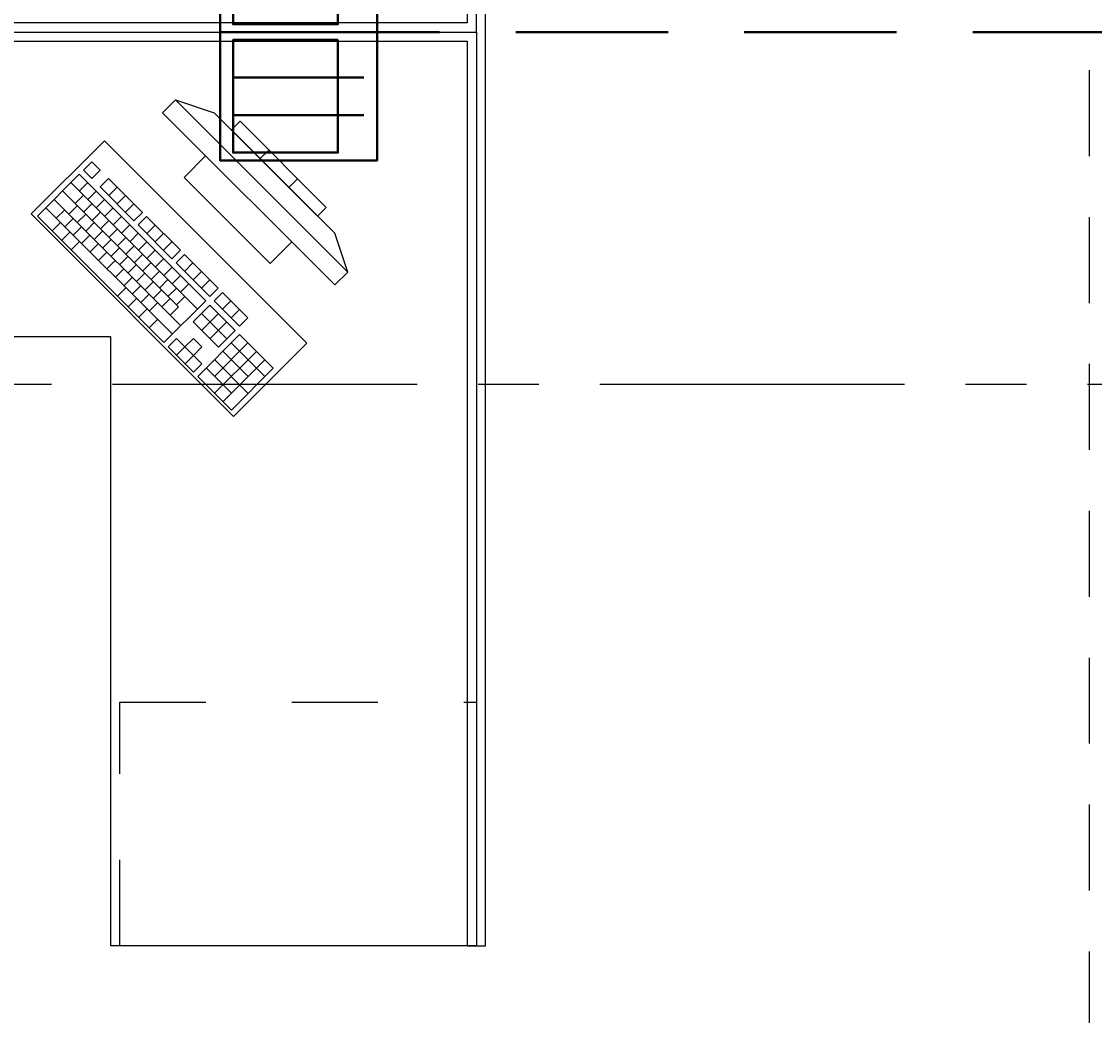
# Model space of a CAD drawing. Header units: inches. Extents: x -19 to 5698, y -728 to 92.
# Drawn here: x 206.317 to 208.078, y 33.37 to 35.002 of the extents above; entities that cross this region are included whole.
import ezdxf

# ---------------------------------------------------------------- set-up
doc = ezdxf.new("R2010")
doc.units = ezdxf.units.IN
doc.header["$MEASUREMENT"] = 0
for name, pattern in [('HIDDEN', [0.375, 0.25, -0.125]), ('Hidden Line', [0.195611, 0.141111, -0.0545]), ('Punto & Raya', [0.65, 0.5, -0.075, 0, -0.075]), ('Rayas', [0.282222, 0.141111, -0.141111]), ('RAYITAS', [0.375, 0.25, -0.125])]:
    doc.linetypes.add(name, pattern=pattern)
doc.layers.get('0').update_dxf_attribs({"color": 61})
for name, color, linetype, lineweight in [('00 conduct tomacorr', 120, 'HIDDEN', 30), ('T-TECHO-E', 150, 'Continuous', 20), ('TOMACORRIENTE', 22, 'RAYITAS', 9)]:
    doc.layers.add(name, color=color, linetype=linetype, lineweight=lineweight)
for name, color, linetype in [('08 _ STR _ EXT _ 09 Vigas', 251, 'Continuous'), ('Interior - Mobiliario', 7, 'Continuous'), ('Marcador - Secciones', 7, 'Continuous')]:
    doc.layers.add(name, color=color, linetype=linetype)

# ---------------------------------------------------------------- blocks, each defined once
blk = doc.blocks.new('CAJA POP UP 6 MODULOS')
at = {"layer": '00 conduct tomacorr', "linetype": 'Continuous'}
for p, q in [((-0.095, -0.165), (-0.095, -0.0151)), ((-0.052, -0.165), (-0.052, -0.0151)), ((0.052, -0.165), (0.052, -0.0151)), ((0.095, -0.165), (0.095, -0.0151)), ((0, -0.165), (0, -0.18))]:
    blk.add_line(p, q, dxfattribs=at)
for points in [[(-0.147, 0), (0.147, 0), (0.147, -0.18), (-0.147, -0.18)], [(0, 0), (0.147, 0), (0.147, -0.18), (0, -0.18)]]:
    blk.add_lwpolyline(points, close=True, dxfattribs=at)
for points in [[(-0.138, -0.045), (-0.009, -0.045), (-0.009, -0.165), (-0.138, -0.165), (-0.138, -0.045)], [(0.009, -0.045), (0.138, -0.045), (0.138, -0.165), (0.009, -0.165), (0.009, -0.045)]]:
    blk.add_lwpolyline(points, dxfattribs=at)
at = {"color": 1, "insert": (-0.1807, -0.168), "char_height": 0.05, "attachment_point": 1, "rotation": 180}
blk.add_mtext_dynamic_manual_height_columns('{\\fVerdana|b0|i0|c0|p34;2T}', width=0.000481, gutter_width=0.1561, heights=[0], dxfattribs=at)
blk = doc.blocks.new('a')
at = {"layer": 'TOMACORRIENTE', "ltscale": 0.05}
h = blk.add_hatch(color=4, dxfattribs=at)
edge = h.paths.add_edge_path()
edge.add_arc((0, 0.0752), 0.0211, 0, 360)
at = {"layer": 'TOMACORRIENTE', "color": 4}
for p, q in [((-0.1455, 0.0963), (-0.0515, 0.0963)), ((-0.0985, 0.0963), (-0.0985, -0.0966)), ((0, 0.0963), (0, -0.0963)), ((0.0623, -0.0963), (0.0623, 0.0963))]:
    blk.add_line(p, q, dxfattribs=at)
blk.add_circle((0, 0.0752), 0.0211, dxfattribs=at)
blk = doc.blocks.new('CABLE 3FACE')
at = {"layer": 'T-TECHO-E', "rotation": 59.94170052614085}
blk.add_blockref('a', (0, 0), dxfattribs=at)

msp = doc.modelspace()

# ---------------------------------------------------------------- linework, layer by layer
at = {"layer": '00 conduct tomacorr'}
msp.add_line((206.7537, 34.9847), (230.7078, 34.9847), dxfattribs=at)
msp.add_arc((213.3792, 41.6528), 13.3201, 208.09815, 239.01187, dxfattribs=at)
at = {"layer": '08 _ STR _ EXT _ 09 Vigas', "color": 251, "linetype": 'Hidden Line', "lineweight": 13, "true_color": 0x636466}
msp.add_line((208.07, 30.2), (208.07, 39.4), dxfattribs=at)
at = {"layer": 'Interior - Mobiliario', "color": 175, "linetype": 'Continuous', "lineweight": 13}
for p, q in [((207.0491, 36.4847), (207.0491, 34.9997)), ((207.0791, 34.9997), (207.0791, 36.4847)), ((207.0491, 34.9997), (205.7641, 34.9997)), ((207.0791, 34.9697), (207.0791, 34.9997)), ((205.7641, 34.9697), (207.0491, 34.9697)), ((207.0491, 34.9697), (207.0491, 33.4847)), ((207.0791, 33.4847), (207.0791, 34.9697)), ((206.5702, 34.8736), (206.5489, 34.8524)), ((206.853, 34.5908), (206.5702, 34.8736)), ((206.5702, 34.8736), (206.6338, 34.8524)), ((206.5489, 34.8524), (206.8318, 34.5696)), ((206.6338, 34.8524), (206.8318, 34.6544)), ((206.6762, 34.8383), (206.6621, 34.8241)), ((206.8176, 34.6968), (206.6762, 34.8383)), ((206.6621, 34.8241), (206.8035, 34.6827)), ((206.6197, 34.7817), (206.5843, 34.7463)), ((206.7611, 34.6403), (206.6197, 34.7817)), ((206.7092, 34.777), (206.7234, 34.7911)), ((206.4328, 34.7719), (206.419, 34.7582)), ((206.4466, 34.758), (206.4328, 34.7719)), ((206.4122, 34.7513), (206.3436, 34.6827)), ((206.6199, 34.5436), (206.4122, 34.7513)), ((206.419, 34.7582), (206.4329, 34.7443)), ((206.4329, 34.7443), (206.4466, 34.758)), ((206.5843, 34.7463), (206.7257, 34.6049)), ((206.3985, 34.7376), (206.6062, 34.5299)), ((206.4123, 34.7238), (206.426, 34.7375)), ((206.4605, 34.7442), (206.4467, 34.7305)), ((206.4467, 34.7305), (206.5021, 34.6751)), ((206.5158, 34.6888), (206.4605, 34.7442)), ((206.4606, 34.7166), (206.4743, 34.7303)), ((206.7564, 34.7298), (206.7705, 34.744)), ((206.3711, 34.7102), (206.5788, 34.5025)), ((206.3848, 34.7239), (206.5752, 34.5335)), ((206.4055, 34.7031), (206.4193, 34.7168)), ((206.4262, 34.7099), (206.4399, 34.7236)), ((206.4744, 34.7028), (206.4882, 34.7165)), ((206.3573, 34.6965), (206.5651, 34.4887)), ((206.3746, 34.6792), (206.3884, 34.6929)), ((206.3953, 34.6859), (206.409, 34.6997)), ((206.4194, 34.6893), (206.4331, 34.703)), ((206.44, 34.6961), (206.4537, 34.7098)), ((206.4539, 34.6822), (206.4676, 34.6959)), ((206.4883, 34.6889), (206.502, 34.7026)), ((206.8035, 34.6827), (206.8176, 34.6968)), ((206.3436, 34.6827), (206.5513, 34.475)), ((206.3885, 34.6653), (206.4022, 34.679)), ((206.4091, 34.6721), (206.4228, 34.6858)), ((206.4332, 34.6754), (206.4469, 34.6891)), ((206.4471, 34.6616), (206.4608, 34.6753)), ((206.4677, 34.6684), (206.4814, 34.6821)), ((206.5021, 34.6751), (206.5158, 34.6888)), ((206.5228, 34.6819), (206.5091, 34.6682)), ((206.5782, 34.6265), (206.5228, 34.6819)), ((206.3679, 34.6585), (206.3816, 34.6722)), ((206.4023, 34.6515), (206.4161, 34.6652)), ((206.423, 34.6582), (206.4367, 34.672)), ((206.4368, 34.6444), (206.4505, 34.6581)), ((206.4609, 34.6477), (206.4746, 34.6614)), ((206.4816, 34.6545), (206.4953, 34.6682)), ((206.5091, 34.6682), (206.5644, 34.6128)), ((206.5229, 34.6543), (206.5366, 34.668)), ((206.3834, 34.6429), (206.3971, 34.6566)), ((206.399, 34.6274), (206.4127, 34.6411)), ((206.4162, 34.6376), (206.4299, 34.6513)), ((206.4507, 34.6306), (206.4644, 34.6443)), ((206.4748, 34.6339), (206.4885, 34.6476)), ((206.4954, 34.6407), (206.5091, 34.6544)), ((206.5093, 34.6268), (206.523, 34.6405)), ((206.5368, 34.6405), (206.5505, 34.6542)), ((206.5506, 34.6266), (206.5643, 34.6403)), ((206.7257, 34.6049), (206.7611, 34.6403)), ((206.853, 34.5908), (206.8318, 34.6544)), ((206.43, 34.6238), (206.4438, 34.6375)), ((206.4439, 34.6099), (206.4576, 34.6236)), ((206.4645, 34.6167), (206.4782, 34.6304)), ((206.4886, 34.62), (206.5023, 34.6337)), ((206.5231, 34.613), (206.5368, 34.6267)), ((206.5644, 34.6128), (206.5782, 34.6265)), ((206.4577, 34.5961), (206.4714, 34.6098)), ((206.4784, 34.6029), (206.4921, 34.6166)), ((206.5025, 34.6062), (206.5162, 34.6199)), ((206.5163, 34.5923), (206.53, 34.606)), ((206.537, 34.5991), (206.5507, 34.6128)), ((206.5851, 34.6196), (206.5714, 34.6058)), ((206.5714, 34.6058), (206.6268, 34.5505)), ((206.6405, 34.5642), (206.5851, 34.6196)), ((206.5852, 34.592), (206.5989, 34.6057)), ((206.4716, 34.5822), (206.4853, 34.5959)), ((206.4922, 34.589), (206.5059, 34.6027)), ((206.5061, 34.5752), (206.5198, 34.5889)), ((206.5302, 34.5785), (206.5439, 34.5922)), ((206.5508, 34.5853), (206.5645, 34.599)), ((206.5991, 34.5782), (206.6128, 34.5919)), ((206.8318, 34.5696), (206.853, 34.5908)), ((206.4854, 34.5684), (206.4991, 34.5821)), ((206.5199, 34.5613), (206.5336, 34.575)), ((206.544, 34.5646), (206.5577, 34.5784)), ((206.5646, 34.5714), (206.5784, 34.5851)), ((206.5785, 34.5576), (206.5922, 34.5713)), ((206.6129, 34.5643), (206.6266, 34.578)), ((206.4752, 34.5512), (206.4889, 34.5649)), ((206.4993, 34.5545), (206.513, 34.5682)), ((206.5131, 34.5407), (206.5268, 34.5544)), ((206.5338, 34.5475), (206.5475, 34.5612)), ((206.5579, 34.5508), (206.5716, 34.5645)), ((206.6268, 34.5505), (206.6405, 34.5642)), ((206.6474, 34.5572), (206.6337, 34.5435)), ((206.6889, 34.5157), (206.6474, 34.5572)), ((206.4925, 34.5339), (206.5062, 34.5476)), ((206.527, 34.5268), (206.5407, 34.5405)), ((206.5476, 34.5336), (206.5613, 34.5473)), ((206.5513, 34.475), (206.6199, 34.5436)), ((206.5717, 34.5369), (206.5854, 34.5507)), ((206.6268, 34.5367), (206.5994, 34.5093)), ((206.6684, 34.4951), (206.6268, 34.5367)), ((206.6337, 34.5435), (206.6752, 34.502)), ((206.6475, 34.5297), (206.6612, 34.5434)), ((206.5098, 34.5166), (206.5235, 34.5303)), ((206.5615, 34.5198), (206.5752, 34.5335)), ((206.6131, 34.523), (206.6547, 34.4814)), ((206.6132, 34.4954), (206.6407, 34.5228)), ((206.6614, 34.5158), (206.6751, 34.5296)), ((206.5271, 34.4993), (206.5408, 34.513)), ((206.5994, 34.5093), (206.6409, 34.4677)), ((206.6271, 34.4816), (206.6545, 34.509)), ((206.6752, 34.502), (206.6889, 34.5157)), ((206.572, 34.4818), (206.5583, 34.4681)), ((206.5858, 34.468), (206.572, 34.4818)), ((206.5995, 34.4817), (206.5858, 34.468)), ((206.6134, 34.4678), (206.5995, 34.4817)), ((206.6753, 34.4882), (206.6067, 34.4196)), ((206.6409, 34.4677), (206.6684, 34.4951)), ((206.7307, 34.4328), (206.6753, 34.4882)), ((206.5583, 34.4681), (206.5998, 34.4266)), ((206.5721, 34.4543), (206.5858, 34.468)), ((206.5858, 34.468), (206.5997, 34.4541)), ((206.5997, 34.4541), (206.6134, 34.4678)), ((206.6343, 34.4195), (206.6891, 34.4744)), ((206.6616, 34.4745), (206.717, 34.4191)), ((206.586, 34.4404), (206.5997, 34.4541)), ((206.6135, 34.4403), (206.5997, 34.4541)), ((206.6342, 34.4471), (206.6895, 34.3917)), ((206.6344, 34.3919), (206.703, 34.4605)), ((206.6479, 34.4608), (206.6894, 34.4192)), ((206.6483, 34.3781), (206.7168, 34.4467)), ((206.5998, 34.4266), (206.6135, 34.4403)), ((206.6204, 34.4334), (206.662, 34.3918)), ((206.6621, 34.3643), (206.7307, 34.4328)), ((206.6067, 34.4196), (206.6621, 34.3643)), ((207.0491, 33.4847), (207.0791, 33.4847))]:
    msp.add_line(p, q, dxfattribs=at)
at = {"layer": 'Interior - Mobiliario', "color": 175, "linetype": 'Rayas', "lineweight": 13}
for p, q in [((206.4791, 33.4847), (206.4791, 33.8847)), ((206.4791, 33.8847), (207.0641, 33.8847))]:
    msp.add_line(p, q, dxfattribs=at)
at = {"layer": 'Interior - Mobiliario', "color": 175, "linetype": 'Continuous', "lineweight": 13, "flags": 128}
for points in [[(207.0641, 34.9847), (207.0641, 36.4847), (206.4641, 36.4847), (206.4641, 35.4847), (205.7641, 35.4847), (205.7641, 34.9847)], [(207.0641, 34.9847), (207.0641, 33.4847), (206.4641, 33.4847), (206.4641, 34.4847), (205.7641, 34.4847), (205.7641, 34.9847)], [(206.4535, 34.8064), (206.3333, 34.6862), (206.6656, 34.3539), (206.7858, 34.4741)]]:
    msp.add_lwpolyline(points, close=True, dxfattribs=at)
at = {"layer": 'Marcador - Secciones', "color": 251, "linetype": 'Punto & Raya', "lineweight": 13, "true_color": 0x636466}
msp.add_line((189.6667, 34.4067), (240.9403, 34.4067), dxfattribs=at)

# ---------------------------------------------------------------- block references
at = {"layer": '00 conduct tomacorr'}
for name, p, xscale, yscale, zscale, rotation in [('CAJA POP UP 6 MODULOS', (206.9012, 34.9847), 1.432830642179531, 1.432830642179531, 1.432830642179531, 269.9999999999999), ('CABLE 3FACE', (208.32, 34.9847), 1.47256122672843, 1.47256122672843, 1.47256122672843, 299.7894777823319)]:
    msp.add_blockref(name, p, dxfattribs=dict(at, xscale=xscale, yscale=yscale, zscale=zscale, rotation=rotation))

doc.saveas('drawing.dxf')
